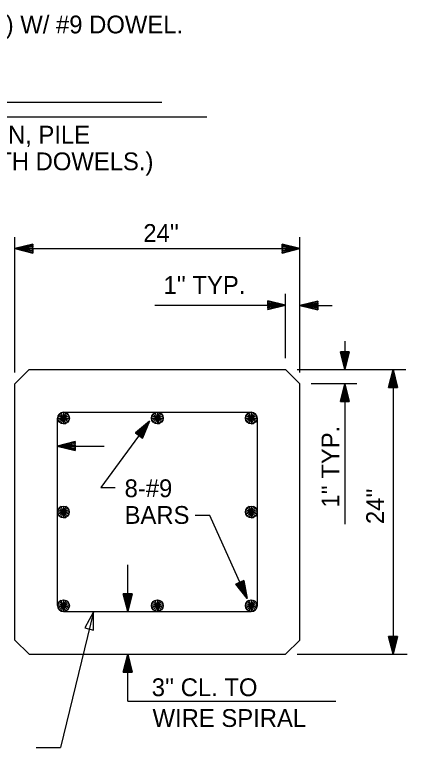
# Model space of a CAD drawing. Extents: x 0 to 22, y 0 to 16.7.
# Drawn here: x 6.966 to 8.803, y 2.784 to 6.215 of the extents above; entities that cross this region are included whole.
import ezdxf

# ---------------------------------------------------------------- set-up
doc = ezdxf.new("R2010")
doc.units = 0
for name, color, linetype in [('Arrowhead Terminators CELL', 7, 'Continuous'), ('Dimension Lines', 7, 'Continuous'), ('Rebar Lines', 7, 'Continuous'), ('sub prestressed concrete pile lines', 7, 'Continuous'), ('Text', 7, 'Continuous'), ('Title Text', 7, 'Continuous')]:
    doc.layers.add(name, color=color, linetype=linetype)

msp = doc.modelspace()

# ---------------------------------------------------------------- linework, layer by layer
at = {"layer": 'Arrowhead Terminators CELL'}
msp.add_lwpolyline([(7.3348, 3.419), (7.2948, 3.3429), (7.3353, 3.3331)], close=True, dxfattribs=at)
msp.add_lwpolyline([(7.3348, 3.419), (7.2948, 3.3429), (7.3353, 3.3331)], close=True, dxfattribs=at)
at = {"layer": 'Dimension Lines'}
for p, q in [((6.967, 4.5398), (6.967, 5.1731)), ((8.3003, 4.5398), (8.3003, 5.1731)), ((6.967, 5.1196), (8.3003, 5.1196)), ((8.2336, 4.6064), (8.2336, 4.9083)), ((7.6213, 4.8549), (8.2336, 4.8549)), ((8.3003, 4.853), (8.4511, 4.853)), ((8.5106, 4.6855), (8.5106, 4.553)), ((8.2871, 4.553), (8.796, 4.553)), ((8.7364, 4.553), (8.7364, 3.2196)), ((8.567, 4.4863), (8.3538, 4.4863)), ((8.5106, 4.4863), (8.5106, 3.8295)), ((7.1652, 4.1946), (7.3844, 4.1946)), ((7.4949, 3.4196), (7.4949, 3.6388)), ((7.4949, 3.0004), (7.4949, 3.2196)), ((8.2871, 3.2196), (8.8029, 3.2196)), ((7.4949, 3.0004), (8.469, 3.0004)), ((7.0673, 2.7839), (7.18, 2.7839))]:
    msp.add_line(p, q, dxfattribs=at)
for points in [[(7.0503, 5.1196), (7.0503, 5.1155), (6.967, 5.1196), (7.0503, 5.1113), (7.0503, 5.1071), (6.967, 5.1196), (7.0503, 5.103), (7.0503, 5.0988), (6.967, 5.1196), (7.0503, 5.1405), (7.0503, 5.1363), (6.967, 5.1196), (7.0503, 5.1321), (7.0503, 5.128), (6.967, 5.1196), (7.0503, 5.1238), (7.0503, 5.0988), (7.0503, 5.1405), (6.967, 5.1196), (7.0503, 5.0988)], [(8.2169, 5.1196), (8.2169, 5.1238), (8.3003, 5.1196), (8.2169, 5.128), (8.2169, 5.1321), (8.3003, 5.1196), (8.2169, 5.1363), (8.2169, 5.1405), (8.3003, 5.1196), (8.2169, 5.0988), (8.2169, 5.103), (8.3003, 5.1196), (8.2169, 5.1071), (8.2169, 5.1113), (8.3003, 5.1196), (8.2169, 5.1155), (8.2169, 5.1405), (8.2169, 5.0988), (8.3003, 5.1196), (8.2169, 5.1405)], [(8.1503, 4.8549), (8.1503, 4.859), (8.2336, 4.8549), (8.1503, 4.8632), (8.1503, 4.8674), (8.2336, 4.8549), (8.1503, 4.8715), (8.1503, 4.8757), (8.2336, 4.8549), (8.1503, 4.834), (8.1503, 4.8382), (8.2336, 4.8549), (8.1503, 4.8424), (8.1503, 4.8465), (8.2336, 4.8549), (8.1503, 4.8507), (8.1503, 4.8757), (8.1503, 4.834), (8.2336, 4.8549), (8.1503, 4.8757)], [(8.3836, 4.853), (8.3836, 4.8488), (8.3003, 4.853), (8.3836, 4.8446), (8.3836, 4.8405), (8.3003, 4.853), (8.3836, 4.8363), (8.3836, 4.8321), (8.3003, 4.853), (8.3836, 4.8738), (8.3836, 4.8696), (8.3003, 4.853), (8.3836, 4.8655), (8.3836, 4.8613), (8.3003, 4.853), (8.3836, 4.8571), (8.3836, 4.8321), (8.3836, 4.8738), (8.3003, 4.853), (8.3836, 4.8321)], [(8.5106, 4.6363), (8.5147, 4.6363), (8.5106, 4.553), (8.5189, 4.6363), (8.5231, 4.6363), (8.5106, 4.553), (8.5272, 4.6363), (8.5314, 4.6363), (8.5106, 4.553), (8.4897, 4.6363), (8.4939, 4.6363), (8.5106, 4.553), (8.4981, 4.6363), (8.5022, 4.6363), (8.5106, 4.553), (8.5064, 4.6363), (8.5314, 4.6363), (8.4897, 4.6363), (8.5106, 4.553), (8.5314, 4.6363)], [(8.7364, 4.4696), (8.7322, 4.4696), (8.7364, 4.553), (8.728, 4.4696), (8.7239, 4.4696), (8.7364, 4.553), (8.7197, 4.4696), (8.7155, 4.4696), (8.7364, 4.553), (8.7572, 4.4696), (8.753, 4.4696), (8.7364, 4.553), (8.7489, 4.4696), (8.7447, 4.4696), (8.7364, 4.553), (8.7405, 4.4696), (8.7155, 4.4696), (8.7572, 4.4696), (8.7364, 4.553), (8.7155, 4.4696)], [(8.5106, 4.403), (8.5064, 4.403), (8.5106, 4.4863), (8.5022, 4.403), (8.4981, 4.403), (8.5106, 4.4863), (8.4939, 4.403), (8.4897, 4.403), (8.5106, 4.4863), (8.5314, 4.403), (8.5272, 4.403), (8.5106, 4.4863), (8.5231, 4.403), (8.5189, 4.403), (8.5106, 4.4863), (8.5147, 4.403), (8.4897, 4.403), (8.5314, 4.403), (8.5106, 4.4863), (8.4897, 4.403)], [(7.5969, 4.3114), (7.3686, 4.0005), (7.4366, 4.0005)], [(7.5475, 4.2442), (7.5442, 4.2467), (7.5969, 4.3114), (7.5408, 4.2491), (7.5375, 4.2516), (7.5969, 4.3114), (7.5341, 4.2541), (7.5308, 4.2565), (7.5969, 4.3114), (7.5643, 4.2319), (7.561, 4.2343), (7.5969, 4.3114), (7.5576, 4.2368), (7.5543, 4.2393), (7.5969, 4.3114), (7.5509, 4.2417), (7.5308, 4.2565), (7.5643, 4.2319), (7.5969, 4.3114), (7.5308, 4.2565)], [(7.2485, 4.1946), (7.2485, 4.1905), (7.1652, 4.1946), (7.2485, 4.1863), (7.2485, 4.1821), (7.1652, 4.1946), (7.2485, 4.178), (7.2485, 4.1738), (7.1652, 4.1946), (7.2485, 4.2155), (7.2485, 4.2113), (7.1652, 4.1946), (7.2485, 4.2071), (7.2485, 4.203), (7.1652, 4.1946), (7.2485, 4.1988), (7.2485, 4.1738), (7.2485, 4.2155), (7.1652, 4.1946), (7.2485, 4.1738)], [(8.0534, 3.4809), (7.8786, 3.8694), (7.8106, 3.8694)], [(8.0192, 3.5569), (8.023, 3.5586), (8.0534, 3.4809), (8.0268, 3.5603), (8.0306, 3.562), (8.0534, 3.4809), (8.0344, 3.5637), (8.0382, 3.5654), (8.0534, 3.4809), (8.0002, 3.5483), (8.004, 3.55), (8.0534, 3.4809), (8.0078, 3.5517), (8.0116, 3.5534), (8.0534, 3.4809), (8.0154, 3.5552), (8.0382, 3.5654), (8.0002, 3.5483), (8.0534, 3.4809), (8.0382, 3.5654)], [(7.4949, 3.503), (7.4991, 3.503), (7.4949, 3.4196), (7.5032, 3.503), (7.5074, 3.503), (7.4949, 3.4196), (7.5116, 3.503), (7.5157, 3.503), (7.4949, 3.4196), (7.4741, 3.503), (7.4782, 3.503), (7.4949, 3.4196), (7.4824, 3.503), (7.4866, 3.503), (7.4949, 3.4196), (7.4907, 3.503), (7.5157, 3.503), (7.4741, 3.503), (7.4949, 3.4196), (7.5157, 3.503)], [(7.3348, 3.419), (7.18, 2.7839)], [(8.7364, 3.303), (8.7405, 3.303), (8.7364, 3.2196), (8.7447, 3.303), (8.7489, 3.303), (8.7364, 3.2196), (8.753, 3.303), (8.7572, 3.303), (8.7364, 3.2196), (8.7155, 3.303), (8.7197, 3.303), (8.7364, 3.2196), (8.7239, 3.303), (8.728, 3.303), (8.7364, 3.2196), (8.7322, 3.303), (8.7572, 3.303), (8.7155, 3.303), (8.7364, 3.2196), (8.7572, 3.303)], [(7.4949, 3.1363), (7.4907, 3.1363), (7.4949, 3.2196), (7.4866, 3.1363), (7.4824, 3.1363), (7.4949, 3.2196), (7.4782, 3.1363), (7.4741, 3.1363), (7.4949, 3.2196), (7.5157, 3.1363), (7.5116, 3.1363), (7.4949, 3.2196), (7.5074, 3.1363), (7.5032, 3.1363), (7.4949, 3.2196), (7.4991, 3.1363), (7.4741, 3.1363), (7.5157, 3.1363), (7.4949, 3.2196), (7.4741, 3.1363)]]:
    msp.add_lwpolyline(points, dxfattribs=at)
at = {"layer": 'Rebar Lines'}
for p, q in [((7.167, 3.4474), (7.167, 4.3252)), ((7.1947, 4.353), (8.0725, 4.353)), ((8.1003, 4.3252), (8.1003, 3.4474)), ((7.1947, 3.4196), (8.0725, 3.4196))]:
    msp.add_line(p, q, dxfattribs=at)
for points in [[(7.1947, 4.353), (7.2052, 4.3509), (7.2141, 4.345), (7.22, 4.3361), (7.2221, 4.3256), (7.22, 4.3151), (7.2141, 4.3062), (7.2052, 4.3003), (7.1947, 4.2982), (7.1843, 4.3003), (7.1754, 4.3062), (7.1694, 4.3151), (7.1673, 4.3256), (7.1694, 4.3361), (7.1753, 4.3449), (7.1842, 4.3509), (7.1947, 4.353), (7.1947, 4.3256), (7.1947, 4.2982), (7.2052, 4.3003), (7.1947, 4.3256), (7.2141, 4.3062), (7.22, 4.3151), (7.1947, 4.3256), (7.2221, 4.3256), (7.22, 4.3361), (7.1947, 4.3256), (7.2141, 4.345), (7.2052, 4.3509), (7.1947, 4.3256), (7.1842, 4.3509), (7.1753, 4.3449), (7.1947, 4.3256), (7.1694, 4.3361), (7.1673, 4.3256), (7.1947, 4.3256), (7.1694, 4.3151), (7.1754, 4.3062), (7.1947, 4.3256), (7.1843, 4.3003)], [(7.6336, 4.353), (7.6441, 4.3509), (7.653, 4.345), (7.6589, 4.3361), (7.661, 4.3256), (7.6589, 4.3151), (7.653, 4.3062), (7.6441, 4.3003), (7.6336, 4.2982), (7.6232, 4.3003), (7.6143, 4.3062), (7.6083, 4.3151), (7.6062, 4.3256), (7.6083, 4.3361), (7.6142, 4.3449), (7.6231, 4.3509), (7.6336, 4.353), (7.6336, 4.3256), (7.6336, 4.2982), (7.6441, 4.3003), (7.6336, 4.3256), (7.653, 4.3062), (7.6589, 4.3151), (7.6336, 4.3256), (7.661, 4.3256), (7.6589, 4.3361), (7.6336, 4.3256), (7.653, 4.345), (7.6441, 4.3509), (7.6336, 4.3256), (7.6231, 4.3509), (7.6142, 4.3449), (7.6336, 4.3256), (7.6083, 4.3361), (7.6062, 4.3256), (7.6336, 4.3256), (7.6083, 4.3151), (7.6143, 4.3062), (7.6336, 4.3256), (7.6232, 4.3003)], [(8.0725, 4.353), (8.0829, 4.3509), (8.0919, 4.345), (8.0978, 4.3361), (8.0999, 4.3256), (8.0978, 4.3151), (8.0919, 4.3062), (8.083, 4.3003), (8.0725, 4.2982), (8.0621, 4.3003), (8.0531, 4.3062), (8.0472, 4.3151), (8.0451, 4.3256), (8.0472, 4.3361), (8.0531, 4.3449), (8.062, 4.3509), (8.0725, 4.353), (8.0725, 4.3256), (8.0725, 4.2982), (8.083, 4.3003), (8.0725, 4.3256), (8.0919, 4.3062), (8.0978, 4.3151), (8.0725, 4.3256), (8.0999, 4.3256), (8.0978, 4.3361), (8.0725, 4.3256), (8.0919, 4.345), (8.0829, 4.3509), (8.0725, 4.3256), (8.062, 4.3509), (8.0531, 4.3449), (8.0725, 4.3256), (8.0472, 4.3361), (8.0451, 4.3256), (8.0725, 4.3256), (8.0472, 4.3151), (8.0531, 4.3062), (8.0725, 4.3256), (8.0621, 4.3003)], [(7.1944, 3.9137), (7.2048, 3.9116), (7.2137, 3.9057), (7.2197, 3.8968), (7.2217, 3.8863), (7.2197, 3.8759), (7.2137, 3.8669), (7.2049, 3.861), (7.1944, 3.8589), (7.1839, 3.861), (7.175, 3.8669), (7.1691, 3.8758), (7.167, 3.8863), (7.1691, 3.8968), (7.175, 3.9057), (7.1838, 3.9116), (7.1944, 3.9137), (7.1944, 3.8863), (7.1944, 3.8589), (7.2049, 3.861), (7.1944, 3.8863), (7.2137, 3.8669), (7.2197, 3.8759), (7.1944, 3.8863), (7.2217, 3.8863), (7.2197, 3.8968), (7.1944, 3.8863), (7.2137, 3.9057), (7.2048, 3.9116), (7.1944, 3.8863), (7.1838, 3.9116), (7.175, 3.9057), (7.1944, 3.8863), (7.1691, 3.8968), (7.167, 3.8863), (7.1944, 3.8863), (7.1691, 3.8758), (7.175, 3.8669), (7.1944, 3.8863), (7.1839, 3.861)], [(8.0729, 3.9137), (8.0834, 3.9116), (8.0923, 3.9057), (8.0982, 3.8968), (8.1003, 3.8863), (8.0982, 3.8759), (8.0923, 3.8669), (8.0834, 3.861), (8.0729, 3.8589), (8.0625, 3.861), (8.0535, 3.8669), (8.0476, 3.8758), (8.0455, 3.8863), (8.0476, 3.8968), (8.0535, 3.9057), (8.0624, 3.9116), (8.0729, 3.9137), (8.0729, 3.8863), (8.0729, 3.8589), (8.0834, 3.861), (8.0729, 3.8863), (8.0923, 3.8669), (8.0982, 3.8759), (8.0729, 3.8863), (8.1003, 3.8863), (8.0982, 3.8968), (8.0729, 3.8863), (8.0923, 3.9057), (8.0834, 3.9116), (8.0729, 3.8863), (8.0624, 3.9116), (8.0535, 3.9057), (8.0729, 3.8863), (8.0476, 3.8968), (8.0455, 3.8863), (8.0729, 3.8863), (8.0476, 3.8758), (8.0535, 3.8669), (8.0729, 3.8863), (8.0625, 3.861)], [(7.1947, 3.4744), (7.2052, 3.4723), (7.2141, 3.4664), (7.22, 3.4575), (7.2221, 3.447), (7.22, 3.4366), (7.2141, 3.4277), (7.2052, 3.4217), (7.1947, 3.4196), (7.1843, 3.4217), (7.1754, 3.4277), (7.1694, 3.4365), (7.1673, 3.447), (7.1694, 3.4575), (7.1753, 3.4664), (7.1842, 3.4723), (7.1947, 3.4744), (7.1947, 3.447), (7.1947, 3.4196), (7.2052, 3.4217), (7.1947, 3.447), (7.2141, 3.4277), (7.22, 3.4366), (7.1947, 3.447), (7.2221, 3.447), (7.22, 3.4575), (7.1947, 3.447), (7.2141, 3.4664), (7.2052, 3.4723), (7.1947, 3.447), (7.1842, 3.4723), (7.1753, 3.4664), (7.1947, 3.447), (7.1694, 3.4575), (7.1673, 3.447), (7.1947, 3.447), (7.1694, 3.4365), (7.1754, 3.4277), (7.1947, 3.447), (7.1843, 3.4217)], [(7.6336, 3.4744), (7.6441, 3.4723), (7.653, 3.4664), (7.6589, 3.4575), (7.661, 3.447), (7.6589, 3.4366), (7.653, 3.4277), (7.6441, 3.4217), (7.6336, 3.4196), (7.6232, 3.4217), (7.6143, 3.4277), (7.6083, 3.4365), (7.6062, 3.447), (7.6083, 3.4575), (7.6142, 3.4664), (7.6231, 3.4723), (7.6336, 3.4744), (7.6336, 3.447), (7.6336, 3.4196), (7.6441, 3.4217), (7.6336, 3.447), (7.653, 3.4277), (7.6589, 3.4366), (7.6336, 3.447), (7.661, 3.447), (7.6589, 3.4575), (7.6336, 3.447), (7.653, 3.4664), (7.6441, 3.4723), (7.6336, 3.447), (7.6231, 3.4723), (7.6142, 3.4664), (7.6336, 3.447), (7.6083, 3.4575), (7.6062, 3.447), (7.6336, 3.447), (7.6083, 3.4365), (7.6143, 3.4277), (7.6336, 3.447), (7.6232, 3.4217)], [(8.0725, 3.4744), (8.0829, 3.4723), (8.0919, 3.4664), (8.0978, 3.4575), (8.0999, 3.447), (8.0978, 3.4366), (8.0919, 3.4277), (8.083, 3.4217), (8.0725, 3.4196), (8.0621, 3.4217), (8.0531, 3.4277), (8.0472, 3.4365), (8.0451, 3.447), (8.0472, 3.4575), (8.0531, 3.4664), (8.062, 3.4723), (8.0725, 3.4744), (8.0725, 3.447), (8.0725, 3.4196), (8.083, 3.4217), (8.0725, 3.447), (8.0919, 3.4277), (8.0978, 3.4366), (8.0725, 3.447), (8.0999, 3.447), (8.0978, 3.4575), (8.0725, 3.447), (8.0919, 3.4664), (8.0829, 3.4723), (8.0725, 3.447), (8.062, 3.4723), (8.0531, 3.4664), (8.0725, 3.447), (8.0472, 3.4575), (8.0451, 3.447), (8.0725, 3.447), (8.0472, 3.4365), (8.0531, 3.4277), (8.0725, 3.447), (8.0621, 3.4217)]]:
    msp.add_lwpolyline(points, dxfattribs=at)
for centre, start, end in [((7.1947, 4.3252), 90, 180), ((8.0725, 4.3252), 0, 90), ((7.1947, 3.4474), 180, 270), ((8.0725, 3.4474), 270, 360)]:
    msp.add_arc(centre, 0.0278, start, end, dxfattribs=at)
at = {"layer": 'sub prestressed concrete pile lines'}
for p, q in [((6.967, 4.4863), (7.0336, 4.553)), ((7.0336, 4.553), (8.2336, 4.553)), ((8.2336, 4.553), (8.3003, 4.4863)), ((6.967, 3.2863), (6.967, 4.4863)), ((8.3003, 3.2863), (8.3003, 4.4863)), ((6.967, 3.2863), (7.0336, 3.2196)), ((8.2336, 3.2196), (8.3003, 3.2863)), ((7.0336, 3.2196), (8.2336, 3.2196))]:
    msp.add_line(p, q, dxfattribs=at)
at = {"layer": 'Title Text'}
for p, q in [((5.3326, 5.8058), (7.6546, 5.8058)), ((5.1499, 5.737), (7.8648, 5.737))]:
    msp.add_line(p, q, dxfattribs=at)

# ---------------------------------------------------------------- texts
at = {"layer": 'Text'}
for s, height, rotation, p in [('HOLE (TYP.) W/ #9 DOWEL.', 0.083333, 360, (6.3051, 6.1274)), ("(AT THE CONTRACTOR'S OPTION, PILE ", 0.083333, 360, (5.2111, 5.6115)), ('BUILD-UP MAY BE CONSTRUCTED WITH DOWELS.)', 0.083333, 360, (4.8601, 5.4865)), ("1'' TYP.", 0.08333, 90, (8.4848, 3.9066)), ("24''", 0.08333, 90, (8.6941, 3.8296))]:
    msp.add_text(s, height=height, rotation=rotation, dxfattribs=at).set_placement(p)
for s, height, p in [("24''", 0.08333, (7.5679, 5.151)), ("1'' TYP.", 0.08333, (7.6622, 4.9075)), ('8-#9', 0.08333, (7.4803, 3.9555)), ('BARS', 0.08333, (7.4803, 3.8305)), ("3'' CL. TO", 0.08333, (7.6073, 3.0236)), ('WIRE SPIRAL', 0.083333, (7.6111, 2.8795))]:
    msp.add_text(s, height=height, dxfattribs=at).set_placement(p)

doc.saveas('drawing.dxf')
